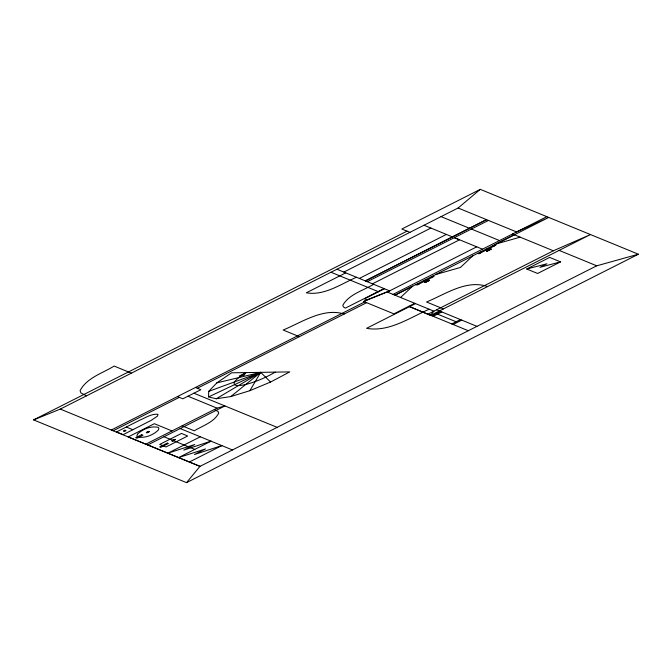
<?xml version="1.0" encoding="UTF-8"?>
<svg xmlns="http://www.w3.org/2000/svg" width="672" height="672" viewBox="0 0 672 672"><rect width="100%" height="100%" fill="white"/><g stroke="black" fill="none" stroke-linecap="round" stroke-linejoin="round"><path stroke-width="1.01" d="M208.538 396.925L208.723 391.348L216.821 382.889L231.596 372.817L289.775 371.893L270.572 382.032L249.858 390.692L230.798 396.572L216.292 398.756L208.538 396.925L260.686 372.355L270.572 382.032M249.866 390.692L260.686 372.355L216.821 382.889M468.317 330.725L408.811 306.314L430.466 315.37L433.919 311.17L387.299 292.043L476.725 246.842M407.005 231.143L33.6 419.899L186.53 482.639L199.954 466.385L596.728 265.81L638.4 254.218L480.295 189.361L401.839 229.018L409.937 232.344M473.004 255.629L460.421 267.448L435.691 274.529M400.554 297.486L412.658 286.146L394.926 295.176L548.722 217.434L516.575 231.941L458.094 208.001L60.295 409.088L33.6 419.899M458.153 207.976L480.295 189.361M230.798 396.572L260.686 372.355L208.723 391.356M418.488 283.811L419.236 283.534L418.345 283.912M216.292 398.756L260.686 372.355M343.846 272.084L430.912 228.068M345.761 272.866L306.314 292.807C324.19 295.957 340.746 284.13 356.462 277.259M359.335 278.435L446.401 234.419M365.341 280.896L486.503 219.66M365.358 280.904L486.57 219.635M367.256 281.686L488.468 220.416M372.473 283.828L459.539 239.812L454.331 237.67M373.59 284.281C363.275 290.615 349.07 294.21 342.812 305.231L343.4 306.877L345.332 308.137L384.048 288.574M384.502 288.758L364.568 298.838L367.004 299.838L389.701 290.892L336.941 269.245M414.758 303.307L393.893 313.858L363.737 301.493L367.004 299.838M111.3 430.013L364.736 301.896M113.19 430.786L179.332 397.354M197.341 388.248L366.626 302.677M389.701 290.892L363.737 301.493M126.26 427.014L116.55 431.92L123.169 434.641L151.166 420.378L157.483 416.111L158.021 414.313C151.729 413.524 145.832 417.598 140.188 419.983L126.26 427.014L132.888 429.727M393.028 294.395L546.832 216.653M424.855 281.089L417.026 285.046L415.968 284.617M426.317 280.35L434.095 276.419L433.037 275.99M486.662 249.841L478.834 253.806L477.784 253.369M488.124 249.11L495.902 245.179L494.852 244.742M425.183 281.224L426.644 280.484M486.998 249.976L488.452 249.245M415.472 303.601L366.559 328.331C388.836 332.354 409.584 317.822 429.181 309.229M147.706 444.948L224.944 405.947L217.056 408.148L145.807 444.167L128.184 436.926L154.342 423.704L172.04 430.962M427.98 314.177L553.375 250.782L590.478 234.562L430.735 315.311M431.894 315.781L440.538 311.413M433.188 316.31L441.832 311.942M526.73 269.002L549.654 257.41L560.549 261.878L537.617 273.47L526.73 269.002L546.924 263.785L539.935 267.313L560.549 261.878M200.29 436.8L167.882 453.18L194.754 444.52L183.742 450.089L210.991 441.185M211.008 441.193L178.576 457.59L205.481 448.938L194.46 454.516L221.743 445.62M451.802 323.946L460.446 319.578M453.096 324.484L461.74 320.116M189.353 462.017L221.819 445.603M186.53 482.639L638.4 254.218M514.357 234.772L496.054 243.978L520.17 237.166M559.146 250.396L596.728 265.81M512.492 234.007L553.375 250.782M441.05 216.619L469.459 228.27M471.408 229.034L499.506 240.559M493.122 245.616L494.172 246.053M487.074 248.674L491.198 249.203L487.2 251.227L486.688 251.194L487.099 250.026L485.612 249.413M454.364 237.653L482.462 249.178M424.007 225.238L452.416 236.888M479.564 252.47L480.673 252.874M487.578 286.574C466.553 279.241 445.376 294.294 426.535 301.988L443.394 308.91M431.315 276.864L432.365 277.292M425.258 279.922L429.391 280.451L425.393 282.475L424.88 282.433L425.284 281.266L423.805 280.661M417.749 283.718L418.858 284.122M436.624 309.809L476.96 326.357M437.514 314.126L456.12 321.762M330.994 272.252L378.554 291.766M344.198 314.017C323.03 307.558 302.072 322.224 283.172 330.028L299.384 336.672M195.451 387.475L200.869 389.693L182.851 398.807L177.433 396.581M193.914 393.212L277.15 427.358M187.967 396.22L217.056 408.148M131.401 373.145L114.131 366.064C102.497 373.246 86.646 377.874 80.094 390.659L80.9 392.918L86.486 395.85M214.326 409.534L218.131 411.55L218.711 413.171C214.007 422.344 202.642 425.662 194.292 430.811L182.12 425.813M180.163 428.543L232.445 449.954M164.002 436.75L194.804 449.383M147.756 444.923L200.038 466.343M60.295 409.088L199.954 466.385M275.226 372.128A28.93 6.46 -24.1 0 1 238.484 385.56A28.93 6.46 -24.1 0 1 246.137 372.59M149.528 431.416L148.386 432.558L146.269 432.818L147.412 431.676L149.528 431.416M146.992 432.298C148.638 433.28 149.394 430.433 146.992 432.298M137.449 434.196L136.912 435.91L137.584 436.892C144.85 438.53 153.107 435.17 158.348 430.038L158.886 428.324L158.206 427.342C150.948 425.704 142.682 429.064 137.449 434.196M174.636 439.79L172.351 440.832L174.636 439.79M175.493 439.396C171.578 443.302 169.831 439.908 175.493 439.396M245.734 372.859L244.079 375.262L239.308 375.976L245.734 372.859M429.265 280.241L424.931 282.433L429.257 280.224M491.081 248.993L486.688 251.194L491.081 248.984M480.858 252.21L480.152 252.664L480.858 252.21M431.844 277.082L430.937 277.452L431.844 277.082M493.66 245.834L492.744 246.204L493.66 245.834M125.009 430.198L123.371 431.021L124.429 431.458L126.059 430.626L125.009 430.198M141.691 434.658L135.71 437.69L137.004 438.22L142.985 435.196L141.691 434.658M181.448 433.432L159.76 444.394L166.009 446.956L187.69 435.994L181.448 433.432M167.294 443.1L159.734 446.922L160.768 447.35L168.328 443.52L167.294 443.1"/></g></svg>
